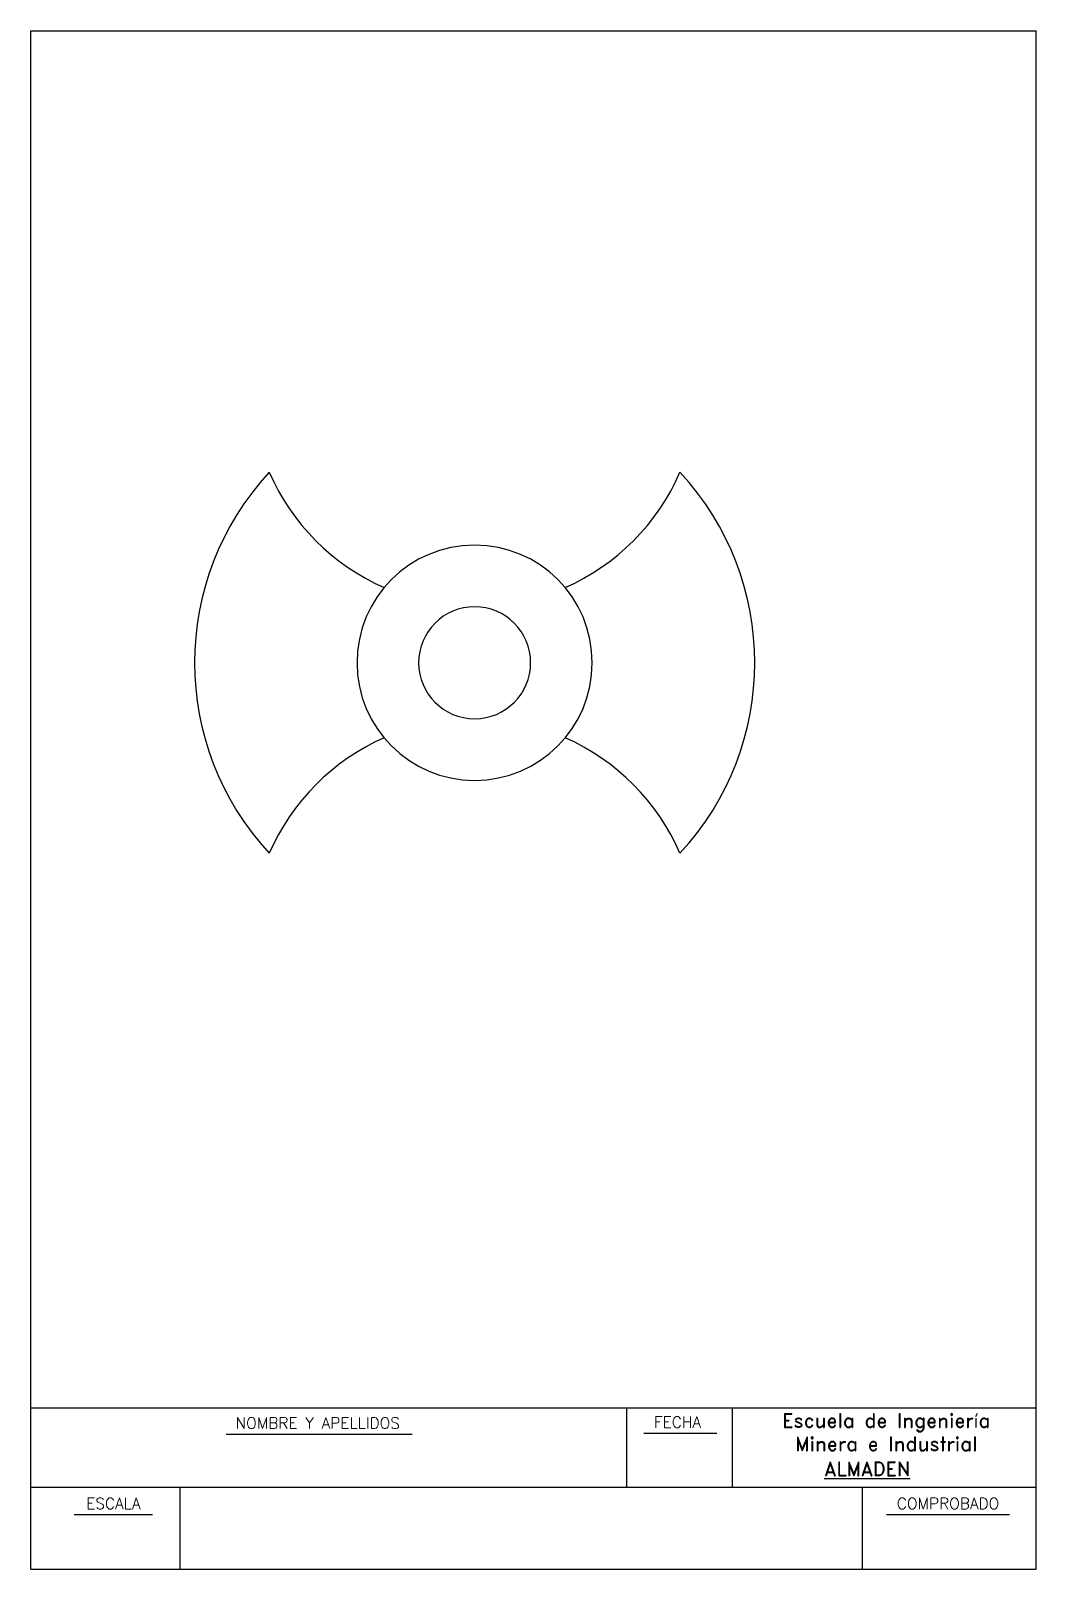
# Model space of a CAD drawing. Header units: millimetres. Extents: x 3521 to 3701, y 1596 to 1871.
import ezdxf
from ezdxf.enums import TextEntityAlignment as Align

# ---------------------------------------------------------------- set-up
doc = ezdxf.new("R2010")
doc.units = ezdxf.units.MM
doc.linetypes.add('CONTINUA', pattern=[0])
doc.linetypes.add('RAYITAS', pattern=[0.375, 0.25, -0.125])
doc.layers.add('LAMINA', color=7, linetype='Continuous')
doc.layers.add('ROTULACIONF', color=4, linetype='CONTINUA')
doc.styles.add('ROMAND', font='romand')
doc.styles.add('UNE', font='ROMAND.SHX')

msp = doc.modelspace()

# ---------------------------------------------------------------- linework, layer by layer
for centre, radius, start, end in [((3600.73, 1758.09), 50, 137.1564, 222.8436), ((3600.73, 1808.09), 40, 203.5782, 246.1702), ((3600.73, 1808.09), 40, 293.8298, 336.4218), ((3600.73, 1758.09), 50, 317.1564, 42.8436), ((3600.73, 1758.09), 21, 90, 270), ((3600.73, 1758.09), 21, 270, 90), ((3600.73, 1758.09), 10, 90, 270), ((3600.73, 1758.09), 10, 270, 90), ((3600.73, 1708.09), 40, 113.8298, 156.4218), ((3600.73, 1708.09), 40, 23.5782, 66.1702)]:
    msp.add_arc(centre, radius, start, end)
at = {"layer": 'LAMINA'}
for p, q in [((3521.49, 1666), (3521.49, 1870.91)), ((3521.49, 1870.91), (3700.99, 1870.91)), ((3700.99, 1666), (3700.99, 1870.91))]:
    msp.add_line(p, q, dxfattribs=at)
at = {"layer": 'LAMINA', "linetype": 'CONTINUA'}
for p, q in [((3521.49, 1596.26), (3521.49, 1666)), ((3700.99, 1596.26), (3700.99, 1666)), ((3521.59, 1625.05), (3700.99, 1625.05)), ((3627.86, 1625.05), (3627.86, 1610.91)), ((3646.72, 1625.05), (3646.72, 1610.91)), ((3521.59, 1610.91), (3700.99, 1610.91)), ((3548.07, 1610.91), (3548.07, 1596.41)), ((3669.93, 1610.91), (3669.93, 1596.41)), ((3521.49, 1596.26), (3700.99, 1596.26))]:
    msp.add_line(p, q, dxfattribs=at)
at = {"layer": 'ROTULACIONF', "linetype": 'CONTINUA'}
for p, q in [((3630.96, 1620.53), (3643.96, 1620.53)), ((3556.35, 1620.36), (3589.59, 1620.36)), ((3529.24, 1606.01), (3543.24, 1606.01)), ((3674.24, 1606.01), (3696.24, 1606.01))]:
    msp.add_line(p, q, dxfattribs=at)

# ---------------------------------------------------------------- texts
at = {"layer": 'ROTULACIONF', "linetype": 'RAYITAS', "style": 'UNE'}
for s, p in [('NOMBRE Y APELLIDOS', (3572.72, 1621.36)), ('FECHA', (3636.96, 1621.53)), ('ESCALA', (3536.24, 1607.01)), ('COMPROBADO', (3685.24, 1607.01))]:
    msp.add_text(s, height=2, dxfattribs=at).set_placement(p, align=Align.CENTER)
at = {"layer": 'ROTULACIONF', "char_height": 2.5, "attachment_point": 1}
for s, width, insert, style in [('\\pxqc;Escuela de Ingeniería Minera e Industrial', 52.1244, (3648.15, 1624.08), 'ROMAND'), ('{\\LALMADEN}', 17.4733, (3663.15, 1615.43), 'UNE')]:
    msp.add_mtext_dynamic_manual_height_columns(s, width=width, gutter_width=12.5, heights=[0], dxfattribs=dict(at, insert=insert, style=style))

doc.saveas('drawing.dxf')
